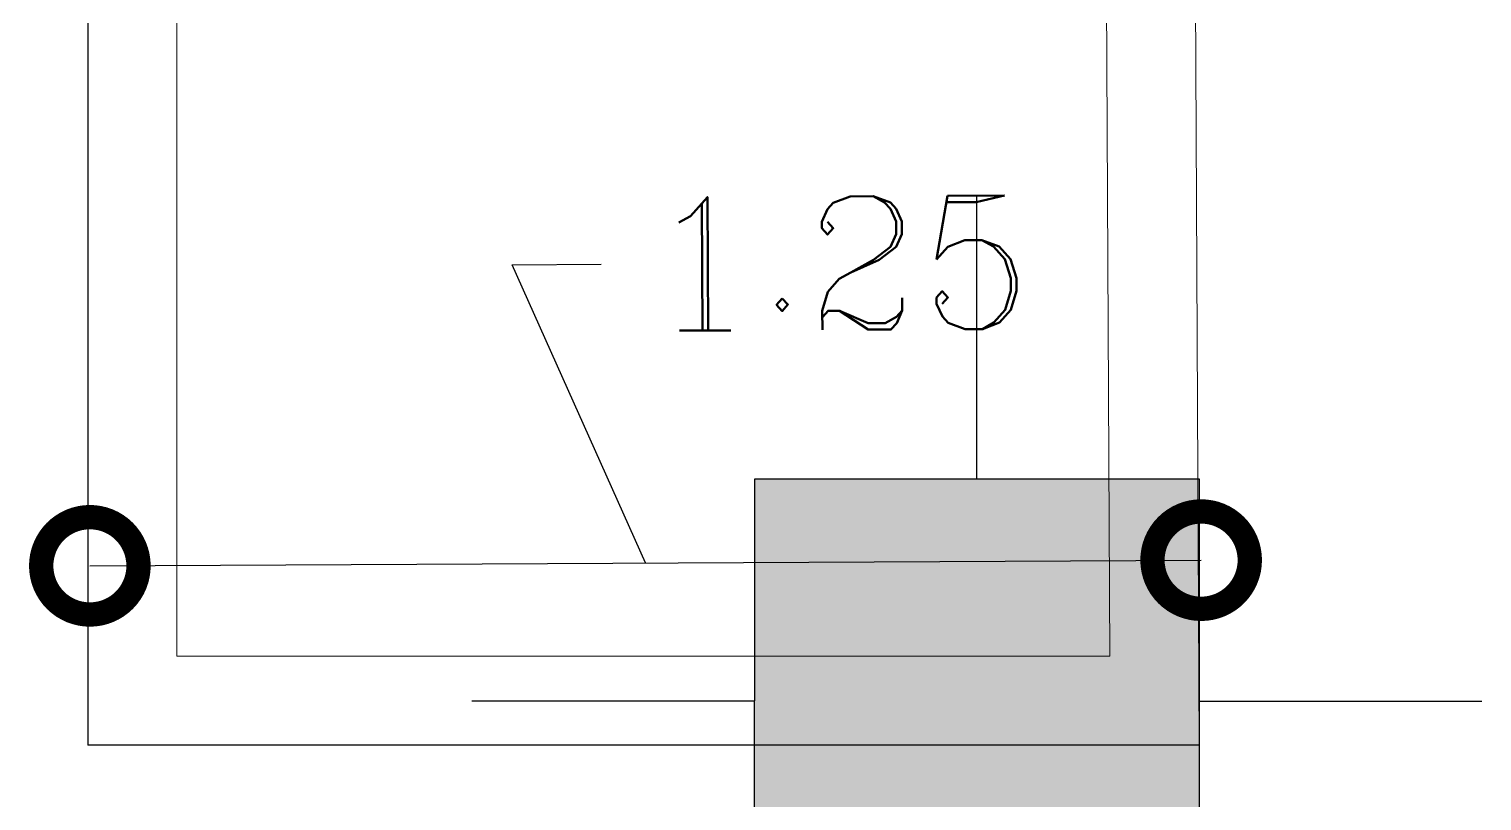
# Model space of a CAD drawing. Header units: metres. Extents: x -1655 to 449, y 40 to 361.
# Drawn here: x 209.156 to 210.791, y 48.566 to 49.434 of the extents above; entities that cross this region are included whole.
import ezdxf

# ---------------------------------------------------------------- set-up
doc = ezdxf.new("R2010")
doc.units = ezdxf.units.M
doc.header["$MEASUREMENT"] = 0
doc.layers.add('Layer5', color=31, linetype='Continuous', lineweight=9)
doc.styles.add('DIMPLAN', font='romanc.shx', dxfattribs={"height": 0.15})
doc.dimstyles.new('DIMPLAN', dxfattribs={"dimtxt": 0.009, "dimasz": 0.219, "dimexe": 0.2, "dimexo": 0.2, "dimgap": 0.05, "dimtad": 0, "dimzin": 0, "dimdsep": 46, "dimtxsty": 'DIMPLAN', "dimblk1": 'DOTSMALL', "dimblk2": 'DOTSMALL', "dimsah": 1, "dimcen": 0, "dimse1": 1, "dimse2": 1, "dimclrd": 1, "dimclre": 1, "dimclrt": 2, "dimadec": 0, "dimazin": 0, "dimtfac": 0.909091, "dimtofl": 0, "dimtmove": 1, "dimatfit": 3, "dimldrblk": 'DOTSMALL', "dimfxl": 0.2, "dimtolj": 1, "dimtzin": 0, "dimarcsym": 0})

# ---------------------------------------------------------------- blocks, each defined once
blk = doc.blocks.new('_DOTSMALL')
at = {"color": 0, "linetype": 'ByBlock', "const_width": 0.5}
blk.add_lwpolyline([(-0.0625, 0, 1), (0.0625, 0, 1)], format="xyb", close=True, dxfattribs=at)
blk = doc.blocks.new('*D72')
at = {"color": 1, "lineweight": -2, "ltscale": 0.1, "transparency": 16777216}
for p, q in [((209.6998, 49.1688), (209.7998, 49.1693)), ((209.8498, 48.8334), (209.6998, 49.1688)), ((209.2248, 48.8302), (210.4748, 48.8366))]:
    blk.add_line(p, q, dxfattribs=at)
at = {"layer": 'DEFPOINTS', "color": 0, "ltscale": 0.1, "transparency": 16777216}
for p in [(210.4748, 48.8366), (209.2258, 48.6517), (210.4757, 48.6581)]:
    blk.add_point(p, dxfattribs=at)
at = {"color": 1, "lineweight": -2, "ltscale": 0.1, "transparency": 16777216, "xscale": 0.2189999999999999, "yscale": 0.2189999999999999, "zscale": 0.2189999999999999}
for p, rotation in [((209.2248, 48.8302), 180.2936911730639), ((210.4748, 48.8366), 0.2936911730639128)]:
    blk.add_blockref('_DOTSMALL', p, dxfattribs=dict(at, rotation=rotation))
at = {"color": 2, "ltscale": 0.1, "transparency": 16777216, "insert": (210.0677, 49.1706), "char_height": 0.15, "attachment_point": 5, "rotation": 0.2937, "style": 'DIMPLAN'}
blk.add_mtext('\\A1;1.25', dxfattribs=at)
blk = doc.blocks.new('5050new')
h = blk.add_hatch(color=256)
h.dxf.hatch_style = 1
h.paths.add_polyline_path([(6309.3073, 1826.5446), (6308.8073, 1826.5446), (6308.8072, 1826.0446), (6309.3072, 1826.0446)])
for p, q in [((6309.0573, 1826.5446), (6309.0573, 1826.8627)), ((6308.8072, 1826.2946), (6308.4892, 1826.2947)), ((6309.3072, 1826.2946), (6309.6253, 1826.2946)), ((6309.0572, 1826.0446), (6309.0572, 1825.7266))]:
    blk.add_line(p, q)
blk.add_lwpolyline([(6308.8073, 1826.5446), (6309.3073, 1826.5446), (6309.3072, 1826.0446), (6308.8072, 1826.0446)], close=True)
blk = doc.blocks.new('axha')
blk.add_blockref('5050new', (119.3765, 13.5755))

msp = doc.modelspace()

# ---------------------------------------------------------------- linework, layer by layer
at = {"ltscale": 0.1}
msp.add_line((209.2226, 50.4264), (209.2226, 48.6287), dxfattribs=at)
for p, q in [((209.9726, 48.6287), (209.2226, 48.6288)), ((210.4726, 48.6287), (209.2226, 48.6287))]:
    msp.add_line(p, q)
at = {"layer": 'Layer5'}
for p, q in [((210.4634, 50.4264), (210.4726, 48.6287)), ((209.3226, 50.3264), (209.3226, 48.7287)), ((210.3639, 50.3264), (210.3721, 48.7287)), ((210.3721, 48.7287), (209.3226, 48.7287))]:
    msp.add_line(p, q, dxfattribs=at)

# ---------------------------------------------------------------- block references
msp.add_blockref('axha', (-6218.2112, -1791.1922))

# ---------------------------------------------------------------- dimensions: what is measured, and where the dimension line sits
at = {"ltscale": 0.1}
dim = msp.add_linear_dim(base=(210.4748, 48.8366), p1=(209.2258, 48.6517), p2=(210.4757, 48.6581), angle=0.2937, dimstyle='DIMPLAN', override={"dimfxl": 0.1, "dimfxlon": 1, "dimarcsym": 1}, dxfattribs=at)
dim.commit()
dim.dimension.update_dxf_attribs({"geometry": '*D72', "text_midpoint": (209.8498, 49.1695), "dimtype": 161})

doc.saveas('drawing.dxf')
